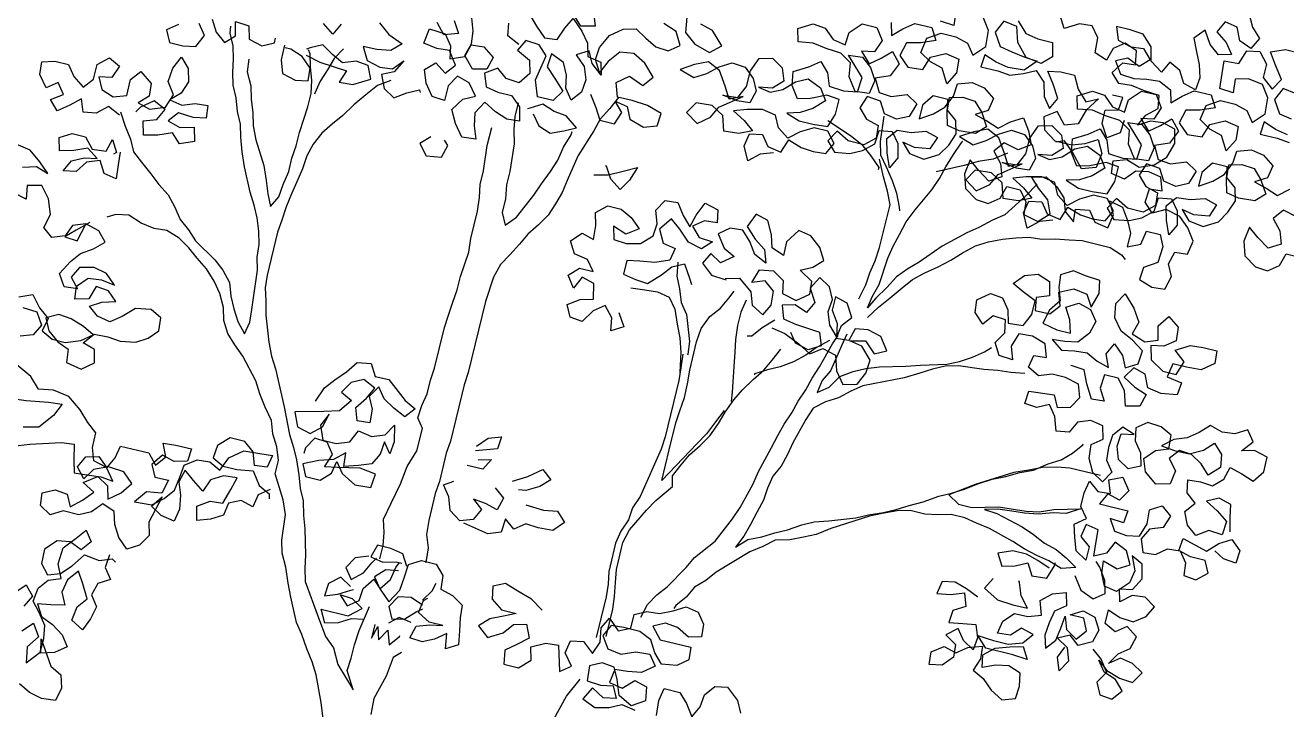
# Model space of a CAD drawing. Header units: inches. Extents: x 350994 to 353538, y 1581369 to 1583842.
# Drawn here: x 351676.278 to 351678.047, y 1583620.903 to 1583621.864 of the extents above; entities that cross this region are included whole.
import ezdxf

# ---------------------------------------------------------------- set-up
doc = ezdxf.new("R2010")
doc.units = ezdxf.units.IN
doc.header["$MEASUREMENT"] = 0
doc.linetypes.add('1', pattern=[0])
doc.layers.add('TREE', color=81, linetype='1')

# ---------------------------------------------------------------- blocks, each defined once
blk = doc.blocks.new('TREE_4')
at = {"color": 94}
for points in [[(696, 5814.8), (664.1, 5803.3), (638.1, 5780.2), (620.8, 5814.9), (626.6, 5846.7), (658.4, 5852.5), (678.6, 5826.4), (713.3, 5820.6), (724.9, 5855.3), (759.6, 5843.7), (791.4, 5840.8), (823.2, 5843.6), (837.7, 5872.5), (814.6, 5898.6), (779.9, 5898.6), (748.1, 5881.3), (722, 5858.2), (693.1, 5878.4), (678.7, 5907.4), (644, 5913.2), (606.4, 5904.5), (574.6, 5893), (606.4, 5875.6), (632.4, 5855.4), (600.6, 5840.9), (563, 5838.1), (551.4, 5875.7), (519.7, 5893.1), (479.2, 5890.2), (461.8, 5861.3), (493.6, 5841), (522.5, 5864.1), (537, 5893), (589.1, 5933.5), (557.3, 5919), (539.9, 5948), (516.8, 5982.7), (485.1, 5997.2), (453.2, 5982.7), (421.4, 5962.5), (459, 5950.9), (487.9, 5968.3), (514, 5991.4), (542.9, 6008.7), (577.6, 6005.8), (603.6, 5982.6), (618, 5953.7), (609.3, 5921.9), (577.5, 5919), (539.9, 5924.8), (577.5, 5927.7), (592, 5959.5), (592, 6000), (606.5, 6034.7), (638.3, 6043.3), (667.2, 6025.9), (678.8, 5994.1), (655.6, 5971), (620.9, 5965.2), (652.7, 5959.4), (681.6, 5973.9), (707.7, 5999.9), (736.6, 6014.3), (771.3, 5999.8), (791.5, 5970.9), (765.5, 5944.9), (736.5, 5927.6), (704.7, 5918.9), (739.4, 5907.3), (774.1, 5907.3), (811.7, 5910.1), (823.3, 5944.8), (823.3, 5982.4), (791.5, 5985.3), (753.9, 5968), (722.1, 5959.4), (701.9, 5988.3), (696.1, 6023), (730.9, 6043.2), (756.9, 6063.4), (780, 6040.3), (791.5, 6008.5), (829.1, 6005.5), (863.8, 6011.3), (866.8, 6048.9), (820.5, 6095.2), (855.2, 6098), (881.2, 6077.8), (898.6, 6048.8), (892.7, 6014.2), (858, 6011.3), (834.9, 6043.1), (829.2, 6077.8), (800.3, 6095.2), (762.7, 6098.1), (728, 6103.9), (690.4, 6098.2), (681.8, 6130), (716.5, 6150.2), (748.3, 6147.3), (774.3, 6124.1), (806.1, 6118.3), (809, 6150.1), (835.1, 6179), (872.7, 6179), (892.9, 6150), (881.3, 6118.2), (849.5, 6112.5), (875.5, 6086.4), (901.5, 6106.7), (924.7, 6129.8), (947.8, 6103.7), (933.3, 6069), (898.6, 6054.6), (915.9, 6022.8), (947.7, 6019.9), (985.3, 6034.3), (1014.2, 6016.9), (1002.6, 5982.2), (973.7, 5967.8), (941.9, 5973.6), (924.5, 6002.6), (889.8, 6005.5), (878.3, 5973.7), (901.4, 5950.5), (933.2, 5941.8), (936, 5910), (910, 5886.9), (869.5, 5887), (837.7, 5904.3), (820.3, 5875.4), (843.4, 5852.3), (881, 5858), (910, 5872.5), (936, 5895.6), (938.9, 5930.3), (970.7, 5936), (991, 5910), (999.6, 5875.3), (985.1, 5846.4), (970.7, 5881.1), (962, 5915.8), (982.3, 5941.8), (1017, 5944.6), (1051.7, 5956.2), (1083.5, 5947.5), (1071.9, 5915.7), (1034.3, 5909.9), (1002.5, 5915.7), (1025.6, 5892.6), (1063.2, 5886.8), (1097.9, 5907), (1115.3, 5935.9), (1126.9, 5967.7), (1118.3, 5999.5), (1092.3, 6019.8), (1089.4, 6051.6), (1121.2, 6060.2), (1153, 6057.3), (1176.1, 6034.1), (1196.3, 6002.3), (1173.2, 5979.2), (1132.7, 5976.3), (1100.9, 5982.2), (1092.2, 6014), (1086.5, 6045.8), (1048.9, 6045.8), (1028.6, 6016.9), (1028.6, 5982.2), (1060.4, 6002.4), (1083.6, 6025.5), (1098.1, 6057.3), (1101, 6089.1), (1135.7, 6100.7), (1167.5, 6094.9), (1196.4, 6074.6), (1190.6, 6042.8), (1161.6, 6025.5), (1193.4, 6016.8), (1225.2, 6005.2), (1251.3, 6028.3), (1280.2, 6045.6), (1300.4, 6016.7), (1314.9, 5984.9), (1285.9, 5964.6), (1248.3, 5973.3), (1228.1, 5947.3), (1251.2, 5921.3), (1262.7, 5889.5), (1233.8, 5872.2), (1202, 5892.4), (1176, 5912.7), (1170.2, 5875.1), (1181.7, 5840.4), (1213.5, 5820.1), (1245.3, 5817.2), (1271.3, 5837.4), (1280, 5869.2), (1314.7, 5869.2), (1335, 5843.2), (1337.8, 5811.4), (1375.4, 5802.6), (1401.4, 5828.6), (1387, 5860.5), (1358.1, 5883.6), (1335, 5906.8), (1369.7, 5915.4), (1401.5, 5898), (1424.6, 5874.9), (1436.2, 5843.1), (1462.2, 5822.8), (1459.3, 5854.6), (1494, 5860.4), (1514.2, 5834.3), (1548.9, 5828.5), (1554.7, 5863.2), (1537.4, 5895), (1572.1, 5886.3), (1592.3, 5857.4), (1606.7, 5828.5), (1606.7, 5793.8), (1638.5, 5808.2), (1644.3, 5842.9), (1679, 5842.8), (1693.5, 5813.9), (1690.5, 5773.4), (1658.7, 5753.2), (1655.8, 5721.4), (1690.5, 5709.8), (1722.3, 5712.7), (1731, 5747.4), (1716.6, 5776.3), (1725.3, 5808.1), (1757.1, 5811), (1762.9, 5845.7), (1742.7, 5874.6), (1716.7, 5897.7), (1679.1, 5906.5), (1647.3, 5889.1), (1624.2, 5912.3), (1627.1, 5947), (1658.9, 5949.8), (1647.3, 5981.7), (1615.5, 5987.5), (1583.7, 5981.7), (1560.6, 5955.7), (1525.9, 5961.5), (1523, 5993.3), (1554.8, 6004.9), (1589.5, 5993.3), (1624.2, 6007.7), (1650.3, 6033.7), (1661.9, 6071.3), (1653.2, 6106), (1621.4, 6114.7), (1589.6, 6111.8), (1560.7, 6094.5), (1575.2, 6123.4), (1601.2, 6146.5), (1595.5, 6178.3), (1557.9, 6181.2), (1523.2, 6187.1), (1491.4, 6184.2), (1468.3, 6207.3), (1488.6, 6236.2), (1520.4, 6239.1), (1514.6, 6273.8), (1482.8, 6285.4), (1456.8, 6265.2), (1448.1, 6233.4), (1416.3, 6245), (1413.4, 6282.6), (1393.2, 6308.6), (1361.4, 6305.7), (1326.7, 6285.5), (1309.4, 6314.5)], [(904.5, 6199.2), (913.1, 6167.4), (936.3, 6190.5), (962.3, 6210.7), (1005.7, 6210.7), (1023, 6181.7), (988.3, 6167.3), (953.6, 6158.7), (944.9, 6124), (970.9, 6100.8), (1008.5, 6103.7), (1020.1, 6138.4), (1054.8, 6155.7), (1089.5, 6149.9), (1092.3, 6115.2), (1075, 6083.4), (1054.8, 6118.1), (1023, 6126.8), (994.1, 6144.2), (999.9, 6181.7), (1031.7, 6202), (1069.3, 6201.9), (1101.1, 6193.2), (1121.3, 6167.2), (1147.3, 6196.1), (1144.5, 6236.6), (1124.3, 6265.5)], [(1054.9, 6262.7), (1057.7, 6228), (1023.1, 6230.9)], [(1211, 6277), (1237, 6250.9), (1268.8, 6245.1), (1306.4, 6245.1), (1315.1, 6210.4), (1291.9, 6187.3), (1251.4, 6193.1), (1222.5, 6224.9), (1211, 6262.5), (1176.3, 6268.3), (1161.8, 6236.5), (1182.1, 6204.7), (1213.9, 6198.9), (1248.5, 6193.1), (1280.3, 6190.2), (1254.3, 6161.3), (1213.8, 6158.4), (1182, 6164.2), (1150.2, 6175.8), (1147.3, 6144), (1190.7, 6144), (1222.5, 6141.1), (1254.3, 6152.6), (1283.2, 6167), (1309.2, 6143.9), (1317.9, 6109.2), (1338.1, 6083.1), (1352.6, 6112), (1332.3, 6143.9), (1312.1, 6172.8), (1343.9, 6178.5), (1378.6, 6178.5), (1396, 6146.7), (1422, 6120.6), (1450.9, 6135.1), (1427.7, 6100.4), (1416.1, 6062.8), (1384.3, 6051.3), (1358.3, 6080.2), (1329.4, 6060), (1338, 6028.2), (1369.8, 6007.9), (1413.2, 6007.9), (1445, 6019.4), (1473.9, 6036.7), (1491.2, 6004.9), (1485.4, 5967.3), (1450.7, 5955.8), (1418.9, 5990.5), (1392.9, 6013.7), (1372.7, 6005)], [(1411.3, 5814.8), (1379.5, 5803.3), (1353.4, 5780.2), (1336.1, 5814.9), (1341.9, 5846.7), (1373.7, 5852.5), (1393.9, 5826.4), (1428.6, 5820.6), (1440.2, 5855.3), (1474.9, 5843.7), (1506.7, 5840.8), (1538.5, 5843.6), (1553, 5872.5), (1529.9, 5898.6), (1495.2, 5898.6), (1463.4, 5881.3), (1437.3, 5858.2), (1408.4, 5878.4), (1394, 5907.4), (1359.3, 5913.2), (1321.7, 5904.5), (1289.9, 5893), (1321.7, 5875.6), (1347.7, 5855.4), (1315.9, 5840.9), (1278.3, 5838.1), (1266.8, 5875.7), (1235, 5893.1), (1194.5, 5890.2), (1177.1, 5861.3), (1208.9, 5841), (1237.8, 5864.1), (1252.3, 5893), (1304.4, 5933.5), (1272.6, 5919), (1255.3, 5948), (1232.2, 5982.7), (1200.4, 5997.2), (1168.6, 5982.7), (1136.7, 5962.5), (1174.3, 5950.9), (1203.2, 5968.3), (1229.3, 5991.4), (1258.2, 6008.7), (1292.9, 6005.8), (1318.9, 5982.6), (1333.3, 5953.7), (1324.6, 5921.9), (1292.8, 5919), (1255.2, 5924.8), (1292.8, 5927.7), (1307.3, 5959.5), (1307.4, 6000), (1321.8, 6034.7), (1353.7, 6043.3), (1382.6, 6025.9), (1394.1, 5994.1), (1370.9, 5971), (1336.2, 5965.2), (1368, 5959.4), (1397, 5973.9), (1423, 5999.9), (1451.9, 6014.3), (1486.6, 5999.8), (1506.8, 5970.9), (1480.8, 5944.9), (1451.9, 5927.6), (1420, 5918.9), (1454.7, 5907.3), (1489.4, 5907.3), (1527, 5910.1), (1538.6, 5944.8), (1538.6, 5982.4), (1506.8, 5985.3), (1469.2, 5968), (1437.4, 5959.4), (1417.2, 5988.3), (1411.5, 6023), (1446.2, 6043.2), (1472.2, 6063.4), (1495.3, 6040.3), (1506.9, 6008.5), (1544.5, 6005.5), (1579.2, 6011.3), (1582.1, 6048.9), (1535.9, 6095.2), (1570.6, 6098), (1596.6, 6077.8), (1613.9, 6048.8), (1608.1, 6014.2), (1573.4, 6011.3), (1550.3, 6043.1), (1544.5, 6077.8), (1515.6, 6095.2), (1478, 6098.1), (1443.3, 6103.9), (1405.8, 6098.2), (1397.1, 6130), (1431.8, 6150.2), (1463.6, 6147.3), (1489.6, 6124.1), (1521.4, 6118.3), (1524.3, 6150.1), (1550.4, 6179), (1588, 6179), (1608.2, 6150), (1596.6, 6118.2), (1564.8, 6112.5), (1590.8, 6086.4), (1616.8, 6106.7), (1640, 6129.8), (1663.1, 6103.7), (1648.6, 6069), (1613.9, 6054.6), (1631.2, 6022.8), (1663, 6019.9), (1700.6, 6034.3), (1729.5, 6016.9), (1717.9, 5982.2), (1689, 5967.8), (1657.2, 5973.6), (1639.9, 6002.6), (1605.2, 6005.5), (1593.6, 5973.7), (1616.7, 5950.5), (1648.5, 5941.8), (1651.3, 5910), (1625.3, 5886.9), (1584.8, 5887), (1553, 5904.3), (1535.7, 5875.4), (1558.8, 5852.3), (1596.4, 5858), (1625.3, 5872.5), (1651.3, 5895.6), (1654.3, 5930.3), (1686.1, 5936), (1706.3, 5910), (1714.9, 5875.3), (1700.4, 5846.4), (1686, 5881.1), (1677.4, 5915.8), (1697.6, 5941.8), (1732.3, 5944.6), (1767, 5956.2), (1798.8, 5947.5), (1787.2, 5915.7), (1749.6, 5909.9), (1717.8, 5915.7), (1741, 5892.6), (1778.5, 5886.8), (1813.3, 5907), (1830.6, 5935.9), (1842.2, 5967.7), (1833.6, 5999.5), (1807.6, 6019.8), (1804.7, 6051.6), (1836.5, 6060.2), (1868.3, 6057.3), (1891.4, 6034.1), (1911.6, 6002.3), (1888.5, 5979.2), (1848, 5976.3), (1816.2, 5982.2), (1807.6, 6014), (1801.8, 6045.8), (1764.2, 6045.8), (1744, 6016.9), (1743.9, 5982.2), (1775.8, 6002.4), (1798.9, 6025.5), (1813.4, 6057.3), (1816.3, 6089.1), (1851, 6100.7), (1882.8, 6094.9), (1911.7, 6074.6), (1905.9, 6042.8), (1877, 6025.5), (1908.8, 6016.8), (1940.6, 6005.2), (1966.6, 6028.3)], [(2001.2, 5964.6), (1963.7, 5973.3), (1943.4, 5947.3), (1966.5, 5921.3), (1978, 5889.5), (1949.1, 5872.2), (1917.3, 5892.4), (1891.3, 5912.7), (1885.5, 5875.1), (1897, 5840.4), (1928.8, 5820.1), (1960.6, 5817.2), (1986.7, 5837.4), (1995.4, 5869.2), (2030.1, 5869.2)], [(1764.6, 6430.4), (1781.9, 6398.5), (1805, 6375.4), (1790.5, 6346.5), (1758.7, 6358.1), (1744.3, 6389.9), (1712.5, 6395.7), (1698, 6366.8), (1726.9, 6346.5), (1747.1, 6320.5), (1715.3, 6311.9), (1689.3, 6332.1), (1669.1, 6363.9), (1646, 6337.9), (1660.4, 6306.1), (1674.8, 6277.2), (1683.5, 6245.4), (1680.5, 6213.6), (1648.7, 6222.3), (1631.4, 6251.2), (1602.5, 6265.7), (1588, 6236.8), (1556.2, 6257.1), (1547.6, 6291.8), (1521.6, 6317.8), (1486.9, 6320.7), (1452.2, 6320.8), (1463.8, 6289), (1498.4, 6280.3), (1530.2, 6283.1), (1553.4, 6260), (1530.2, 6236.9), (1498.4, 6251.3), (1469.5, 6236.9), (1489.7, 6208), (1524.4, 6205.1), (1556.2, 6210.8), (1588, 6213.7), (1619.8, 6199.2), (1628.4, 6167.4), (1651.6, 6190.5), (1677.6, 6210.7), (1721, 6210.7), (1738.3, 6181.7), (1703.6, 6167.3), (1668.9, 6158.7), (1660.2, 6124), (1686.2, 6100.8), (1723.8, 6103.7), (1735.4, 6138.4), (1770.1, 6155.7), (1804.8, 6149.9), (1807.7, 6115.2), (1790.3, 6083.4), (1770.1, 6118.1), (1738.3, 6126.8), (1709.4, 6144.2), (1715.2, 6181.7), (1747, 6202), (1784.6, 6201.9), (1816.4, 6193.2), (1836.6, 6167.2), (1862.7, 6196.1), (1859.8, 6236.6), (1839.6, 6265.5), (1802, 6271.3), (1770.2, 6262.7), (1773.1, 6228), (1738.4, 6230.9), (1735.5, 6268.5), (1732.7, 6300.3), (1770.2, 6303.1), (1781.8, 6337.8), (1813.7, 6343.6), (1836.8, 6317.5), (1836.7, 6282.8), (1865.6, 6259.7), (1883, 6288.6), (1859.9, 6320.4), (1839.7, 6349.3), (1874.4, 6363.8), (1914.9, 6363.7)], [(1926.3, 6262.5), (1891.6, 6268.3), (1877.2, 6236.5), (1897.4, 6204.7), (1929.2, 6198.9)], [(1929.1, 6158.4), (1897.3, 6164.2), (1865.5, 6175.8), (1862.6, 6144), (1906, 6144), (1937.8, 6141.1)], [(1526, 6097.4), (1523.1, 6065.6), (1494.2, 6045.4), (1474, 6077.2), (1474, 6111.9), (1505.8, 6120.6), (1508.7, 6152.4), (1482.7, 6152.4)], [(16.6, 5928.2), (-15.2, 5942.7), (-20.9, 5974.5)], [(25.3, 6006.3), (48.5, 5983.1), (74.5, 5960), (106.3, 5962.8), (117.9, 5994.6), (132.3, 6023.5), (161.2, 5997.5), (181.4, 5971.4), (190.1, 5939.6), (224.8, 5933.8), (233.4, 5902), (204.5, 5925.2), (190.1, 5954.1), (161.2, 5936.8), (187.2, 5913.6), (198.7, 5881.8), (195.8, 5850), (175.5, 5824), (155.3, 5850), (149.6, 5881.8), (135.1, 5910.8), (100.4, 5925.2), (97.5, 5890.6), (123.5, 5867.4), (149.5, 5841.4), (132.2, 5812.5), (91.7, 5812.5), (77.3, 5853), (88.9, 5916.6), (65.8, 5939.7), (31.1, 5942.7), (16.6, 5913.8), (51.3, 5896.4), (59.9, 5864.6), (39.6, 5835.7), (5, 5838.6), (-21, 5858.9), (-50, 5838.6), (-38.4, 5806.8), (-6.6, 5801), (28.1, 5801), (54.1, 5777.8), (62.7, 5743.1), (30.9, 5740.3), (-0.9, 5751.9), (-32.7, 5769.2), (-50.1, 5737.4), (-44.3, 5705.6), (-32.8, 5673.8), (-67.5, 5671), (-90.6, 5699.9), (-107.9, 5731.7), (-87.6, 5763.5), (-58.7, 5777.9), (-81.8, 5806.9), (-113.6, 5815.6), (-131, 5786.7), (-131, 5749.1), (-162.8, 5752), (-185.9, 5780.9), (-197.5, 5812.8), (-174.3, 5835.9), (-145.4, 5815.6), (-125.1, 5841.6), (-148.3, 5873.4), (-180.1, 5870.6), (-214.7, 5876.4), (-208.9, 5914), (-168.5, 5911), (-148.2, 5885), (-142.5, 5853.2), (-107.8, 5867.6), (-99.1, 5899.4), (-67.3, 5902.3), (-38.4, 5882), (-47.1, 5850.2), (-81.8, 5841.6), (-107.8, 5870.5), (-99.1, 5902.3), (-101.9, 5934.1), (-113.5, 5965.9)], [(-154, 5948.6), (-136.6, 5919.7), (-171.3, 5908.1), (-194.5, 5934.2)], [(-333.3, 5899.6), (-304.4, 5876.5), (-266.8, 5862), (-290, 5838.9), (-324.7, 5833.1), (-359.4, 5833.1), (-342, 5801.3), (-307.3, 5792.6), (-275.5, 5795.5), (-252.4, 5821.5), (-269.8, 5789.7), (-298.7, 5775.3), (-284.3, 5743.4), (-255.4, 5726.1), (-226.4, 5746.3), (-197.5, 5760.7), (-194.6, 5754.9)], [(218.9, 5850), (239.1, 5821), (256.5, 5792.1), (294, 5792.1), (305.6, 5823.9), (282.5, 5847), (314.3, 5841.2), (328.8, 5812.3), (366.3, 5800.7), (398.1, 5812.2), (401.1, 5844), (363.5, 5855.6), (323, 5858.5), (285.4, 5858.6), (273.9, 5893.3), (302.8, 5916.4), (340.4, 5901.9), (360.7, 5927.9), (331.8, 5956.8), (300, 5974.2), (265.3, 5968.5), (242.1, 5939.6), (227.7, 5907.8), (210.3, 5936.7), (213.2, 5968.5), (230.6, 6003.2), (259.6, 6026.3), (291.4, 6034.9), (320.3, 6017.6), (349.2, 6003.1), (381, 6000.2), (407, 6020.4), (389.7, 6052.2), (355, 6063.8)], [(178.6, 6049.5), (190.2, 6017.7), (155.5, 6009), (135.2, 6029.3)], [(407.1, 6092.7), (412.8, 6055.1), (441.7, 6031.9), (482.2, 6020.3), (508.2, 6043.4), (476.5, 6075.2), (444.7, 6084)], [(-425.8, 5873.7), (-440.3, 5844.8), (-469.2, 5865.1)], [(-819.1, 5778.6), (-845.2, 5758.4), (-830.7, 5729.5), (-796, 5729.5), (-764.2, 5735.2), (-749.7, 5767), (-770, 5793)], [(-741, 5810.4), (-723.7, 5781.4), (-697.7, 5761.2), (-674.5, 5784.3), (-683.2, 5819), (-648.5, 5816.1), (-639.9, 5784.3), (-605.2, 5775.5), (-576.2, 5790), (-576.2, 5801.5)], [(941.9, 5967.8), (947.6, 5904.2), (956.2, 5872.4), (976.4, 5846.4), (999.5, 5817.4), (1016.9, 5788.5), (1031.3, 5756.7), (1034.2, 5748)], [(1352.4, 5892.3), (1332.1, 5857.6), (1291.6, 5799.8), (1265.5, 5779.6), (1236.6, 5753.6), (1210.5, 5733.4), (1158.4, 5687.2), (1112.1, 5635.2), (1089, 5612.1), (1065.8, 5586.1), (1048.5, 5554.3), (1028.2, 5522.5), (1013.7, 5493.6), (1019.5, 5525.4), (1028.2, 5557.2), (1034.1, 5626.6), (1039.9, 5658.4), (1048.6, 5690.2), (1057.3, 5724.9), (1071.8, 5759.6), (1100.7, 5817.4), (1112.3, 5849.1), (1121, 5880.9), (1132.6, 5915.6), (1144.2, 5947.4), (1147.1, 5953.2)], [(1262.8, 5950.2), (1230.9, 5927.1), (1196.2, 5912.7), (1164.4, 5895.4), (1100.8, 5863.6)], [(808.8, 5924.6), (872.4, 5901.4), (904.2, 5886.9), (933.1, 5863.8), (959.1, 5840.6), (959.1, 5834.8)], [(288.3, 5858.6), (273.8, 5826.8), (256.5, 5795), (247.8, 5763.2), (224.6, 5693.8), (218.8, 5662), (212.9, 5627.3), (207.1, 5595.5), (198.4, 5563.7), (186.8, 5532), (169.5, 5503.1), (149.2, 5474.2), (134.7, 5445.3), (117.3, 5413.5), (100, 5384.6), (91.2, 5349.9), (85.4, 5286.3), (85.2, 5104.1), (82.3, 5072.3), (82.2, 4927.8), (79.3, 4896), (79.2, 4823.7), (76.3, 4791.9), (76.2, 4722.5), (79.1, 4687.8), (90.6, 4656), (93.5, 4624.2), (93.5, 4618.4)], [(987.7, 5511), (996.4, 5548.6), (999.3, 5580.4), (1005.1, 5612.2), (1008.1, 5646.9), (1008.2, 5756.7), (993.7, 5788.5), (976.4, 5820.4), (956.2, 5860.9)], [(-492.4, 5778.3), (-454.8, 5769.6), (-385.4, 5763.8), (-397, 5732), (-362.3, 5734.8), (-321.8, 5757.9), (-336.3, 5789.8), (-368.1, 5792.7), (-399.9, 5781.1), (-428.8, 5795.6), (-457.7, 5813), (-486.6, 5798.6), (-495.3, 5792.8)], [(-405.6, 5815.8), (-423, 5786.9), (-431.7, 5755.1), (-443.3, 5723.4), (-449.1, 5691.6), (-449.1, 5688.7)], [(-909, 5533), (-888.8, 5501.1), (-868.6, 5472.2), (-854.1, 5443.3), (-828.1, 5423), (-799.2, 5399.9), (-773.2, 5379.6), (-744.3, 5359.3), (-721.2, 5333.3), (-701, 5307.2), (-675, 5287), (-651.9, 5263.8), (-594.1, 5229.1), (-568.1, 5208.8), (-545, 5182.8), (-533.5, 5151), (-519, 5122), (-501.7, 5093.1), (-478.6, 5067.1), (-472.8, 5098.9), (-475.6, 5130.7), (-478.5, 5165.4), (-484.2, 5229), (-492.9, 5260.8), (-495.7, 5292.6), (-504.4, 5324.4), (-515.9, 5356.2), (-530.3, 5385.2), (-547.7, 5414.1), (-576.5, 5471.9), (-591, 5506.6), (-602.5, 5541.3), (-611.1, 5573.2), (-625.6, 5602.1), (-637.1, 5633.9), (-651.5, 5662.8), (-660.2, 5694.6), (-665.9, 5726.4), (-674.6, 5758.3), (-689, 5787.2), (-691.9, 5804.5)], [(-628.3, 5735.1), (-625.5, 5703.3), (-608.2, 5671.5), (-599.5, 5639.6), (-588, 5607.8), (-579.3, 5576), (-564.9, 5544.2), (-530.3, 5486.3), (-515.8, 5451.6), (-504.3, 5419.8), (-489.9, 5390.9), (-475.4, 5419.8), (-472.5, 5451.6), (-466.6, 5486.3), (-466.6, 5521), (-463.7, 5552.8), (-463.7, 5587.5), (-460.7, 5622.2), (-457.8, 5654), (-457.8, 5688.7), (-463.5, 5720.5), (-475.1, 5752.3), (-483.7, 5784.1), (-489.5, 5792.8)], [(-550.2, 5790), (-550.3, 5752.4), (-538.7, 5720.5), (-504, 5711.8), (-472.2, 5717.6), (-475.1, 5749.4), (-501.1, 5772.6), (-532.9, 5784.2), (-547.3, 5784.2)], [(48.3, 5786.5), (48.2, 5751.8), (54, 5720), (62.6, 5685.3), (68.4, 5615.9), (68.3, 5581.2), (74.1, 5546.5), (74, 5511.8), (88.5, 5482.9), (111.6, 5508.9), (140.6, 5572.5), (152.2, 5604.3), (166.7, 5638.9), (178.3, 5670.7), (184.1, 5705.4), (195.7, 5740.1), (195.7, 5748.8)], [(91.6, 5769.1), (111.8, 5743.1), (143.6, 5731.5), (175.5, 5745.9), (204.4, 5760.3), (172.6, 5783.5), (140.8, 5786.4), (109, 5798), (80.1, 5780.7), (74.3, 5777.8)], [(1019.5, 5470.5), (1039.7, 5502.3), (1062.9, 5531.1), (1086.1, 5562.9), (1106.3, 5588.9), (1132.4, 5612), (1161.3, 5635.1), (1187.3, 5658.3), (1213.4, 5684.2), (1239.4, 5707.4), (1268.4, 5724.7), (1300.2, 5739.1), (1332, 5750.6), (1363.8, 5759.3), (1395.6, 5762.1), (1427.4, 5770.8), (1462.1, 5776.5), (1493.9, 5782.3), (1566.2, 5782.2), (1598, 5770.6), (1609.6, 5762)], [(-272.7, 5766.6), (-301.6, 5746.4), (-324.8, 5717.5), (-347.9, 5685.7), (-368.2, 5653.9), (-388.5, 5627.9), (-408.7, 5599), (-423.2, 5567.2), (-431.9, 5535.4), (-434.8, 5500.7), (-440.6, 5466), (-446.5, 5434.2), (-452.3, 5399.5), (-455.2, 5364.8), (-458.1, 5333), (-458.2, 5223.2), (-455.4, 5191.4), (-446.7, 5159.6), (-438.1, 5124.8), (-415, 5061.2), (-400.6, 5029.4), (-383.2, 5000.5), (-340, 4913.7), (-311.1, 4850.1), (-293.8, 4821.1), (-279.3, 4792.2), (-264.9, 4757.5), (-253.4, 4725.7), (-239, 4696.8), (-230.3, 4662.1), (-218.8, 4630.2), (-201.5, 4566.6), (-195.7, 4534.8), (-187.1, 4503), (-135.1, 4424.9), (-135.1, 4424.9), (-106.2, 4381.5), (-80.2, 4358.3), (-60, 4320.7), (-8, 4268.6), (-34, 4312), (-31.1, 4343.8), (-31.1, 4378.5), (-28.1, 4416.1), (-16.5, 4479.7)], [(-909, 5524.3), (-940.8, 5538.8), (-966.8, 5515.7), (-998.6, 5509.9), (-1010.2, 5541.7), (-1036.2, 5518.6), (-1062.2, 5498.4), (-1085.4, 5521.5), (-1056.4, 5541.8), (-1076.6, 5567.8), (-1102.7, 5547.6), (-1125.8, 5576.5), (-1128.6, 5608.3), (-1096.8, 5617), (-1062.1, 5616.9), (-1041.9, 5590.9), (-1013, 5570.6), (-992.8, 5596.6), (-992.7, 5634.2), (-966.7, 5657.3), (-937.8, 5642.8), (-949.4, 5611.1), (-981.2, 5605.3), (-966.8, 5576.4), (-935, 5564.8), (-903.2, 5576.3), (-903.1, 5616.8), (-882.9, 5642.8), (-851.1, 5619.6), (-848.2, 5587.8), (-871.4, 5564.7), (-839.6, 5556), (-802, 5570.4), (-790.4, 5605.1), (-810.6, 5634.1), (-807.7, 5668.8), (-793.2, 5700.5), (-770.1, 5677.4), (-761.4, 5645.6), (-773, 5613.8), (-796.2, 5590.7), (-764.4, 5584.9), (-732.5, 5596.4), (-700.7, 5599.3), (-697.9, 5567.5), (-729.7, 5561.7), (-767.3, 5564.6), (-787.5, 5538.6), (-755.7, 5529.9), (-721, 5538.6), (-712.4, 5503.9), (-747.1, 5489.4), (-770.2, 5512.6), (-804.9, 5498.2), (-839.6, 5489.5), (-848.3, 5524.2), (-816.4, 5535.8), (-802, 5564.7), (-833.8, 5579.1), (-862.7, 5556), (-871.4, 5541.6)], [(-19.3, 4601.1), (-19.3, 4635.8), (-25, 4667.6), (-33.7, 4699.5), (-25, 4742.8), (-13.3, 4794.9), (-7.5, 4841.1), (7, 4884.5), (7, 4942.3), (-10.3, 4965.4), (-7.4, 4997.2), (-1.6, 5029), (-1.5, 5063.7), (1.4, 5095.5), (1.5, 5199.6), (4.4, 5231.4), (7.3, 5266.1), (10.2, 5297.9), (10.3, 5332.6), (16.1, 5396.2), (13.3, 5430.9), (13.3, 5500.3), (10.5, 5535), (4.7, 5566.8), (4.7, 5601.5), (-1, 5665.1), (-0.9, 5711.4)], [(273.7, 5656.2), (308.4, 5664.8), (343.1, 5682.2), (374.9, 5699.5), (363.3, 5664.8), (345.9, 5635.9), (317.1, 5656.2), (299.7, 5685.1), (296.8, 5685.1)], [(2022.5, 5163.1), (2013.8, 5197.8), (2008.1, 5229.6), (1976.3, 5238.3), (1947.3, 5223.9), (1979.1, 5206.5), (2008, 5186.2), (2005.1, 5151.5), (1970.4, 5154.4), (1941.5, 5134.2), (1915.5, 5154.5), (1901.1, 5186.3), (1921.3, 5212.3), (1895.3, 5232.6), (1889.6, 5264.4), (1921.4, 5267.3), (1953.2, 5264.3), (1976.3, 5287.4), (1985, 5319.2), (2016.8, 5310.5), (2048.6, 5298.9), (2068.9, 5327.8), (2068.9, 5365.4), (2034.2, 5374.1), (2002.4, 5365.5), (2025.6, 5394.4), (2005.4, 5420.4), (1976.4, 5403.1), (1944.6, 5400.2), (1912.8, 5408.9), (1889.7, 5385.8), (1863.6, 5365.6), (1831.8, 5354.1), (1805.8, 5331), (1840.5, 5328), (1878.1, 5328), (1909.9, 5345.3), (1933, 5368.4), (1956.1, 5345.3), (1961.9, 5313.5), (1935.8, 5287.5), (1912.7, 5310.6), (1883.8, 5328), (1852, 5330.9), (1831.8, 5304.9), (1854.9, 5278.9), (1849.1, 5244.2), (1814.4, 5235.5), (1782.6, 5258.7), (1771, 5290.5), (1794.2, 5316.5), (1826, 5328.1), (1823.1, 5362.8), (1794.3, 5377.2), (1759.6, 5380.2), (1733.5, 5359.9), (1739.3, 5328.1), (1759.5, 5302.1), (1768.1, 5270.3), (1739.2, 5255.9), (1710.3, 5273.2), (1698.8, 5305), (1701.7, 5336.8), (1733.5, 5342.6), (1701.7, 5354.2), (1681.4, 5328.2), (1678.5, 5296.4), (1681.4, 5264.6), (1701.6, 5238.5), (1684.2, 5209.6), (1655.3, 5227), (1638, 5258.8), (1635.2, 5293.5), (1661.2, 5313.8), (1652.5, 5345.6), (1620.7, 5351.4), (1588.9, 5339.8), (1574.5, 5310.9), (1542.6, 5305.2), (1531.1, 5339.9), (1510.9, 5365.9), (1482, 5351.5), (1450.2, 5354.4), (1453.1, 5386.2), (1516.7, 5392), (1531.1, 5363), (1562.9, 5371.7), (1580.3, 5400.6), (1568.8, 5432.4), (1534.1, 5441.1), (1499.4, 5441.1), (1467.6, 5429.6), (1438.7, 5444.1), (1444.5, 5475.9), (1476.3, 5478.7), (1464.8, 5510.5), (1430.1, 5522.1), (1395.4, 5519.3), (1383.8, 5484.6), (1395.3, 5452.8), (1360.6, 5455.7), (1343.3, 5484.6), (1360.7, 5513.5), (1354.9, 5545.3), (1323.1, 5548.3), (1302.9, 5522.3), (1276.9, 5545.4), (1274, 5577.2), (1302.9, 5600.3), (1334.7, 5597.4), (1355, 5571.4), (1363.6, 5539.5), (1401.2, 5542.4), (1415.7, 5574.2), (1415.7, 5608.9), (1381, 5623.4), (1352.1, 5637.9), (1375.3, 5663.9), (1407.1, 5675.4), (1438.9, 5663.8), (1447.5, 5629.1), (1415.7, 5617.6), (1421.5, 5585.8), (1459.1, 5585.7), (1479.3, 5611.7), (1467.8, 5643.5), (1502.5, 5660.9), (1537.2, 5655), (1554.5, 5626.1), (1566.1, 5663.7), (1560.3, 5695.5), (1522.8, 5698.4), (1491, 5704.2), (1462, 5686.9), (1464.9, 5655.1), (1476.4, 5623.3), (1456.2, 5594.4), (1447.5, 5559.7), (1485, 5551), (1519.7, 5551), (1511.1, 5582.8), (1493.8, 5611.7), (1522.7, 5629), (1554.5, 5620.3), (1574.7, 5594.3), (1566, 5562.5), (1542.9, 5533.6), (1511, 5527.8), (1479.2, 5525), (1508.1, 5504.7), (1539.9, 5510.5), (1571.7, 5513.3), (1600.6, 5498.9), (1632.4, 5490.1), (1618, 5522), (1632.5, 5550.9), (1658.5, 5527.7), (1672.9, 5498.8), (1701.9, 5516.1), (1704.8, 5550.8), (1673, 5571.1), (1641.2, 5585.6), (1618.1, 5614.5), (1612.3, 5649.2), (1629.7, 5678.1), (1658.6, 5649.1), (1678.8, 5617.3), (1670.1, 5585.5), (1704.8, 5573.9), (1736.6, 5585.5), (1728, 5620.2), (1748.2, 5649.1), (1777.1, 5628.8), (1780, 5594.1), (1754, 5573.9), (1722.1, 5568.1), (1730.8, 5533.4), (1765.5, 5513.2), (1800.2, 5513.1), (1811.8, 5547.8), (1782.9, 5571), (1817.6, 5591.2), (1849.4, 5594), (1884.1, 5594), (1886.9, 5562.2), (1858, 5539.1), (1820.4, 5536.2), (1785.7, 5536.3), (1779.9, 5501.6), (1817.5, 5495.8), (1814.6, 5464), (1774.1, 5458.2), (1739.4, 5464), (1725, 5495.8), (1693.2, 5504.5), (1675.8, 5475.7), (1707.6, 5458.3), (1739.4, 5446.7), (1730.7, 5414.9), (1696, 5406.2), (1684.4, 5443.8), (1661.3, 5469.9), (1626.6, 5469.9), (1623.7, 5435.2), (1641, 5406.3), (1609.2, 5403.4), (1589, 5438.1), (1574.6, 5470), (1542.8, 5472.9), (1539.9, 5472.9)], [(-142.7, 5653.7), (-165.8, 5630.6), (-142.7, 5604.5), (-105.1, 5610.3), (-96.4, 5642.1), (-108, 5653.7)], [(652.3, 5482.4), (687, 5491), (721.7, 5465), (733.2, 5433.1), (765, 5415.8), (779.5, 5444.7), (776.6, 5479.4), (750.6, 5499.6), (718.8, 5488.1), (730.4, 5522.8), (765.1, 5528.5), (794, 5511.2), (799.7, 5479.3), (837.3, 5470.6), (866.2, 5493.7), (863.4, 5525.5), (828.7, 5545.8), (857.6, 5560.2), (880.8, 5583.4), (863.5, 5612.3), (834.6, 5635.4), (802.8, 5641.3), (779.6, 5606.6), (779.6, 5571.9), (747.8, 5583.5), (739.1, 5615.3), (721.8, 5647.1), (690, 5655.8), (675.5, 5621.1), (701.5, 5595.1), (730.4, 5574.8), (742, 5543), (710.2, 5557.5), (690, 5586.4), (666.9, 5609.6), (635, 5606.7), (609, 5586.5), (632.1, 5554.7), (661, 5540.2), (632.1, 5517.1), (603.2, 5534.5), (588.7, 5505.6), (617.6, 5482.4), (649.4, 5479.5), (655.2, 5479.5)], [(415.1, 5338), (435.3, 5306.2), (406.3, 5288.9), (400.6, 5320.7), (377.5, 5346.7), (351.4, 5326.5), (331.2, 5294.7), (299.4, 5297.7), (284.9, 5326.6), (313.9, 5346.8), (345.7, 5355.4), (337, 5393), (305.3, 5401.7), (290.8, 5369.9), (270.6, 5398.9), (293.7, 5422), (328.4, 5422), (308.2, 5448), (273.5, 5453.8), (256.2, 5482.7), (279.3, 5508.7), (311.1, 5500), (308.3, 5534.7), (299.6, 5566.5), (325.7, 5589.6), (360.4, 5589.6), (389.3, 5575.1), (415.3, 5552), (386.3, 5531.8), (351.6, 5543.4), (360.3, 5511.6), (392.1, 5508.6), (426.8, 5517.3), (452.8, 5543.3), (455.8, 5575.1), (444.2, 5606.9), (461.6, 5635.8), (493.4, 5638.6), (513.6, 5609.7), (536.7, 5586.6), (545.4, 5618.4), (559.9, 5653), (594.6, 5644.3), (600.4, 5612.5), (568.6, 5609.7), (542.5, 5589.5), (565.6, 5566.3), (600.3, 5563.4), (577.2, 5540.3), (542.5, 5549), (513.6, 5575), (487.6, 5595.3), (464.4, 5563.5), (481.7, 5531.7), (513.5, 5525.9), (507.7, 5494.1), (473, 5479.6), (435.4, 5473.9), (403.6, 5468.1), (403.6, 5433.4), (435.4, 5427.6), (467.2, 5424.7), (496.1, 5453.6), (516.4, 5479.6), (545.3, 5494), (565.5, 5462.2), (574.2, 5447.7)], [(793.9, 5389.7), (828.6, 5383.9), (869, 5366.5), (900.8, 5349.1), (929.7, 5369.4), (964.4, 5360.7), (976, 5323.1), (999.1, 5294.1), (1033.8, 5302.8), (1048.3, 5334.6), (1051.2, 5369.2), (1022.3, 5398.2), (990.5, 5404), (1028.1, 5412.6), (1057, 5386.6), (1085.9, 5401), (1062.8, 5432.8), (1028.1, 5441.5), (996.3, 5435.8), (987.6, 5404), (955.8, 5401.1), (961.6, 5435.8), (981.9, 5461.8), (961.7, 5493.7), (929.9, 5502.4), (929.8, 5467.7), (950, 5438.7), (955.8, 5406.9), (932.7, 5430.1), (921.2, 5461.9), (924.1, 5493.7), (909.6, 5522.6), (880.7, 5540), (863.4, 5508.2), (883.6, 5476.4), (869.1, 5447.5), (837.3, 5459.1), (805.5, 5450.4), (817, 5418.6), (848.8, 5412.8), (912.4, 5407), (924, 5375.1), (895, 5357.8), (860.4, 5366.5), (843, 5389.7)], [(528, 5494.1), (533.7, 5459.4), (548.1, 5430.4), (559.7, 5398.6), (579.9, 5372.6), (603, 5308.9), (605.8, 5277.1), (605.8, 5274.2)], [(978.9, 5418.5), (973.1, 5386.7), (967.3, 5352), (961.5, 5320.2), (947, 5291.3), (941.2, 5259.5), (967.2, 5279.7), (987.5, 5311.5), (1016.4, 5331.7), (1045.4, 5346.1), (1077.2, 5357.7), (1140.8, 5374.9), (1175.5, 5386.5), (1239.1, 5403.8), (1268.1, 5418.2), (1297, 5435.5), (1323, 5455.7), (1337.5, 5470.2)], [(-885.9, 5434.6), (-883.1, 5402.8), (-880.2, 5368.1), (-912, 5373.9), (-929.3, 5402.9), (-961.1, 5391.3), (-981.4, 5362.4), (-1013.2, 5356.7), (-998.7, 5385.6), (-969.8, 5400), (-938, 5405.8), (-966.9, 5426), (-998.7, 5411.6), (-1033.4, 5403), (-1042.1, 5434.8), (-1013.1, 5452.1), (-978.4, 5452.1), (-955.3, 5426), (-920.6, 5428.9), (-911.9, 5460.7), (-894.6, 5431.7), (-900.4, 5426)], [(727.2, 5161.4), (712.7, 5129.6), (698.2, 5094.9), (680.8, 5066), (617.1, 4956.2), (617.2, 5034.3), (617.2, 5103.6), (620.2, 5135.4), (623.1, 5170.1), (623.1, 5204.8), (620.3, 5239.5), (620.3, 5311.8), (623.2, 5346.5), (637.7, 5381.2), (658, 5407.2), (672.5, 5436.1), (681.2, 5456.3)], [(715.9, 5441.8), (710, 5410), (710, 5375.3), (712.9, 5340.6), (718.6, 5308.8), (724.4, 5274.1), (735.9, 5210.5), (738.8, 5187.4)], [(429.6, 5404.5), (464.3, 5407.4), (496.1, 5410.2), (527.9, 5404.4), (548.1, 5378.4), (562.5, 5343.7), (577, 5311.9), (588.5, 5277.1), (594.2, 5245.3), (597.1, 5228)], [(645.7, 4612.1), (654.4, 4646.8), (671.8, 4675.7), (692, 4701.7), (726.8, 4759.5), (741.3, 4788.4), (781.8, 4840.4), (810.8, 4904), (822.4, 4935.8), (839.8, 4999.4), (845.6, 5034), (863, 5097.6), (871.7, 5132.3), (880.4, 5164.1), (892, 5195.9), (900.7, 5227.7), (912.3, 5259.5), (921, 5291.3), (932.6, 5323.1), (950, 5386.7), (958.7, 5409.8)], [(796.8, 5410), (770.7, 5384), (750.5, 5358), (738.9, 5355.1)], [(1432.9, 5426.7), (1398.2, 5421), (1366.4, 5418.1), (1331.7, 5412.4), (1268.1, 5406.6), (1236.2, 5398), (1207.3, 5383.6), (1178.4, 5366.2), (1143.7, 5346), (1048.2, 5302.7), (1022.2, 5282.5), (996.1, 5259.4), (967.2, 5242.1), (941.2, 5219), (929.6, 5187.2), (912.2, 5123.6), (906.4, 5091.8), (897.7, 5060), (883.2, 5031.1), (877.4, 4999.3), (874.4, 4967.5), (865.7, 4935.7), (857, 4901), (848.3, 4869.2), (833.8, 4837.4), (859.9, 4863.4), (891.7, 4877.9), (920.6, 4895.2), (949.6, 4909.6), (981.4, 4929.8), (1010.3, 4944.3), (1045, 4955.8), (1108.6, 4978.9), (1137.6, 4993.3), (1172.3, 5007.7), (1201.2, 5022.2), (1230.1, 5039.5), (1262, 5056.8), (1296.7, 5079.9), (1325.6, 5094.3), (1354.5, 5111.6), (1383.5, 5131.9), (1415.3, 5152.1), (1447.1, 5166.5), (1478.9, 5183.8), (1510.7, 5198.2), (1542.6, 5221.3), (1571.5, 5238.7), (1594.6, 5261.8), (1614.9, 5287.8), (1614.9, 5290.7)], [(-1030.4, 5001.8), (-994.2, 4999.5), (-975.1, 4970.2), (-989.6, 4941.8), (-1020.6, 4930.6)], [(-1046.2, 5025.5), (-1013.7, 5039.1), (-990.5, 5010.8), (-962.7, 4989.8), (-969.9, 4956.7), (-941.5, 4942.2), (-907.8, 4941.4), (-871.3, 4955.9), (-844.5, 4976.7), (-872.9, 4991.2), (-906.9, 5002.4), (-939, 5005.6), (-969.2, 4990.4), (-954, 4960.3), (-926.2, 4939.4), (-896.2, 4927.3), (-893, 4894.4), (-853.5, 4886.6), (-825.2, 4909.7), (-832.4, 4941.7), (-863.9, 4951.3), (-842.9, 4979.1), (-807.7, 4980.8), (-775.5, 4977.5), (-737.2, 4984.1), (-709.5, 5000.8), (-687.6, 5024.6), (-690.9, 5057.4), (-719.3, 5072), (-757.6, 5065.4), (-785, 5038.3), (-811.8, 5017.6), (-844.9, 5024.8), (-870.2, 5044.2), (-842.5, 5060.9), (-809.1, 5070.6), (-832.9, 5092.4), (-865.1, 5095.7), (-876.3, 5061.7), (-909.7, 5052.1), (-912.9, 5084.9), (-889.5, 5111.1), (-856.7, 5114.3), (-822.1, 5109.6), (-848.3, 5133), (-881.4, 5140.2), (-917.3, 5132.1), (-931.8, 5103.7), (-909.6, 5079.3), (-942.4, 5076.1), (-961.5, 5105.3), (-942.4, 5141.1), (-922.9, 5166.4), (-893.7, 5185.6), (-869.4, 5207.9), (-891.7, 5232.2), (-927.2, 5240.9), (-958.2, 5229.8), (-970.3, 5199.8), (-1001.3, 5188.6), (-1026.6, 5208), (-1017.9, 5243.5), (-1032.4, 5280.1), (-1055.6, 5308.4), (-1091.5, 5300.3), (-1085.8, 5265.9), (-1121.3, 5274.7)], [(-1113.3, 5341.5), (-1079.9, 5351.1), (-1048.4, 5341.4), (-1074.6, 5364.9), (-1104.8, 5387.4), (-1141.9, 5393.7)], [(941.3, 5392.5), (915.3, 5369.4), (892.1, 5343.4), (866.1, 5320.3), (837.2, 5300.1), (808.2, 5285.6), (779.3, 5268.3), (779.3, 5265.4)], [(573.4, 4545.7), (573.4, 4615.1), (570.6, 4646.9), (564.8, 4681.6), (559.1, 4713.4), (559.1, 4782.8), (567.8, 4817.4), (596.8, 4875.2), (614.2, 4904.1), (646, 4947.5), (640.3, 4973.5), (654.7, 5005.3), (669.2, 5034.2), (689.5, 5063.1), (706.9, 5092), (721.3, 5126.7), (730.1, 5158.5), (744.5, 5193.2), (759, 5222.1), (779.3, 5253.8), (799.6, 5282.7), (814, 5311.6), (828.5, 5343.4)], [(-54.4, 4155.9), (-77.5, 4219.5), (-106.3, 4283.2), (-123.7, 4312.1), (-143.9, 4341), (-164.1, 4372.9), (-184.3, 4398.9), (-213.2, 4456.8), (-227.6, 4488.6), (-242, 4526.2), (-259.3, 4558), (-268, 4589.8), (-273.7, 4653.4), (-288.1, 4688.1), (-322.8, 4746), (-322.7, 4780.7), (-334.3, 4812.5), (-351.6, 4841.4), (-363.1, 4873.2), (-386.2, 4902.2), (-406.4, 4931.1), (-423.8, 4960), (-470, 5012.1), (-496, 5035.3), (-519.1, 5058.4), (-536.4, 5087.4), (-545, 5119.2), (-562.4, 5151), (-582.6, 5177), (-608.6, 5203.1), (-637.5, 5223.3), (-663.5, 5243.6), (-692.4, 5261), (-727.1, 5272.6), (-758.9, 5269.7), (-793.6, 5275.5), (-828.2, 5287.1), (-860.1, 5281.4), (-880.3, 5269.8)], [(-917.9, 5246.7), (-946.8, 5220.7), (-970, 5197.6), (-938.2, 5194.7), (-926.6, 5240.9)], [(594.3, 5274.3), (597.1, 5239.6), (600, 5207.7), (599.9, 5063.2), (596.9, 5031.4), (573.7, 4904.2), (562.1, 4872.4), (559.2, 4840.6), (547.6, 4808.8), (541.8, 4777), (541.7, 4704.7), (547.5, 4672.9), (550.3, 4641.1), (550.2, 4537)], [(1675.6, 5224.1), (1597.5, 5224.2), (1565.7, 5218.4), (1531, 5209.8), (1499.2, 5195.4), (1464.5, 5180.9), (1377.7, 5129), (1319.8, 5088.5), (1348.7, 5071.2), (1383.4, 5071.1), (1447, 5088.4), (1516.4, 5094.1), (1548.2, 5099.9), (1582.9, 5114.3), (1646.6, 5131.6), (1614.7, 5111.4), (1582.9, 5105.7), (1548.2, 5094.1), (1513.5, 5088.4), (1481.7, 5085.5), (1447, 5082.6), (1415.2, 5074), (1447, 5071.1), (1516.4, 5053.7), (1548.2, 5042.1), (1580, 5027.6), (1611.8, 5018.9), (1640.7, 5004.4), (1669.6, 4987), (1634.9, 4975.5), (1600.2, 4987.1), (1568.4, 4992.9), (1533.7, 5001.6), (1501.9, 5013.2), (1438.3, 5030.6), (1403.6, 5036.4), (1371.8, 5042.2), (1337.1, 5042.3), (1305.3, 5033.6), (1273.5, 5027.9), (1235.9, 5027.9), (1204.1, 5019.3), (1169.4, 5004.8), (1140.5, 4990.4), (1053.7, 4938.4), (1021.8, 4915.3), (992.9, 4900.9), (961.1, 4886.5), (926.4, 4877.8), (900.4, 4854.7), (871.4, 4834.5), (802, 4765.2), (781.7, 4739.2), (758.6, 4716.1), (744.1, 4687.2), (723.8, 4661.2), (720.9, 4652.5)], [(1759, 4799), (1785, 4778.7), (1805.2, 4749.8), (1787.9, 4720.9), (1802.3, 4692), (1834.1, 4689.1), (1854.4, 4715.1), (1831.3, 4738.2), (1799.5, 4749.8), (1779.2, 4775.9), (1805.2, 4755.6), (1839.9, 4744), (1874.6, 4741.1), (1892, 4770), (1863.1, 4787.4), (1831.3, 4793.2), (1805.3, 4772.9), (1822.6, 4801.8), (1848.7, 4822.1), (1857.4, 4853.9), (1828.5, 4874.1), (1802.4, 4853.9), (1773.5, 4868.4), (1773.6, 4903.1), (1805.4, 4891.5), (1840.1, 4888.6), (1869, 4908.8), (1883.5, 4937.7), (1854.6, 4955.1), (1822.8, 4952.2), (1796.7, 4929.1), (1788.1, 4960.9), (1819.9, 4966.7), (1837.3, 4998.4), (1828.6, 5033.1), (1799.7, 5047.6), (1814.2, 5012.9), (1808.3, 4981.1), (1782.3, 4952.2), (1750.5, 4958), (1736.1, 4987), (1733.2, 5018.8), (1770.8, 5007.2), (1799.7, 5024.5), (1782.4, 5056.3), (1750.6, 5070.8), (1736.1, 5039), (1707.2, 5024.6), (1704.3, 5056.4), (1701.5, 5091.1), (1669.7, 5096.9), (1663.9, 5065.1), (1689.9, 5044.8), (1689.8, 5010.1), (1660.9, 5027.5), (1649.4, 5059.3), (1640.7, 5091.1), (1666.8, 5111.4), (1646.6, 5137.4), (1646.6, 5172.1), (1652.4, 5203.9), (1678.4, 5183.6), (1710.2, 5186.5), (1698.7, 5218.3), (1730.5, 5232.7), (1753.6, 5203.8), (1736.2, 5174.9), (1704.4, 5183.6), (1690, 5154.7), (1762.2, 5154.6), (1759.3, 5122.8), (1724.6, 5125.8), (1742, 5096.8), (1773.8, 5093.9), (1805.6, 5099.7), (1817.2, 5134.3), (1814.3, 5169), (1843.2, 5186.4), (1869.2, 5166.1), (1857.6, 5134.3), (1825.8, 5122.8), (1811.3, 5093.9), (1822.9, 5062.1), (1854.7, 5064.9), (1880.7, 5085.1), (1912.5, 5088), (1932.7, 5062), (1935.6, 5030.2), (1967.4, 5027.2), (1993.5, 5050.3), (1979, 5079.3), (1941.4, 5079.3), (1909.6, 5088), (1912.6, 5119.8), (1976.2, 5102.4), (2002.2, 5128.4), (2031.1, 5145.7), (2057.1, 5122.6), (2054.2, 5090.8), (2022.4, 5093.7), (1996.4, 5108.2)], [(-267.6, 4945.4), (-253.2, 4983), (-232.9, 5009), (-209.7, 5035), (-189.5, 5063.9), (-154.8, 5069.7), (-137.4, 5040.7), (-102.8, 5040.7), (-50.7, 5000.2), (-21.8, 4985.7), (-42.1, 4959.7), (-73.9, 4974.2), (-102.8, 4991.5), (-123, 5017.6), (-140.4, 4988.7), (-126, 4959.8), (-123.1, 4925.1), (-154.9, 4922.2), (-166.4, 4954), (-146.2, 4982.9), (-131.7, 5011.8), (-163.5, 5026.3), (-192.4, 5011.9), (-209.8, 4983), (-180.9, 4968.5), (-204, 4936.7), (-241.6, 4925.2), (-311, 4907.9), (-296.6, 4873.2), (-261.9, 4864.5), (-235.9, 4887.6), (-227.2, 4922.3), (-241.7, 4890.5), (-227.2, 4855.8), (-192.6, 4855.7), (-160.7, 4867.3), (-146.3, 4899.1), (-111.6, 4893.2), (-79.7, 4904.8), (-62.4, 4933.7), (-53.7, 4893.2), (-56.7, 4861.4), (-76.9, 4887.4), (-79.8, 4855.6), (-94.3, 4826.7), (-126.1, 4815.2), (-160.8, 4803.7), (-163.7, 4838.4), (-189.7, 4815.3), (-224.4, 4803.7), (-262, 4786.4), (-247.6, 4757.5), (-210, 4757.4), (-186.8, 4780.6), (-181, 4812.4), (-160.8, 4786.3), (-123.2, 4766), (-82.8, 4768.9), (-79.8, 4803.6), (-120.3, 4809.4), (-175.3, 4797.9), (-207.1, 4792.1), (-195.5, 4826.8), (-215.7, 4852.9), (-247.5, 4855.8), (-264.9, 4826.9), (-264.9, 4812.4)], [(1672.4, 4966.8), (1695.5, 4935), (1730.2, 4920.5), (1756.3, 4940.7), (1747.6, 4972.5), (1727.4, 5001.4), (1715.9, 5013)], [(148.7, 4930.6), (171.8, 4956.6), (203.7, 4968.1), (200.7, 4936.3), (148.7, 4919)], [(1605.9, 4969.7), (1574.1, 4981.3), (1542.4, 4990), (1507.7, 4990.1), (1472.9, 4975.6), (1490.3, 4946.7), (1522.1, 4955.4), (1551, 4969.8), (1568.3, 4940.9), (1605.9, 4943.7), (1617.5, 4978.4), (1617.5, 4987.1)], [(160.2, 4898.8), (192, 4907.4), (177.6, 4878.5), (137.1, 4878.6)], [(255.6, 4866.9), (290.3, 4887.1), (322.2, 4913.1), (348.2, 4892.8), (325, 4869.7), (293.2, 4852.4), (275.8, 4849.5)], [(1449.7, 4857.1), (1417.9, 4871.6), (1386.1, 4880.3), (1354.3, 4874.6), (1348.5, 4842.8), (1383.2, 4848.5), (1415, 4860), (1426.6, 4828.2), (1397.6, 4810.9), (1394.7, 4779.1), (1429.4, 4784.9), (1461.2, 4790.6), (1472.7, 4758.8), (1469.8, 4727), (1440.9, 4744.4), (1420.7, 4770.4), (1394.7, 4747.3), (1423.6, 4729.9), (1426.4, 4698.1), (1403.3, 4672.1), (1371.5, 4666.4), (1368.6, 4698.2), (1397.5, 4718.4), (1429.3, 4709.7), (1455.4, 4729.9), (1490.1, 4741.4), (1492.9, 4709.6), (1481.3, 4677.8), (1510.2, 4663.3), (1536.2, 4640.2), (1568, 4622.8), (1599.9, 4634.4), (1602.8, 4666.2), (1597, 4698), (1565.2, 4709.6), (1533.4, 4703.8), (1501.6, 4689.4), (1495.8, 4721.2), (1521.9, 4744.3), (1556.6, 4755.8), (1588.4, 4764.5), (1605.7, 4735.5), (1568.1, 4738.5), (1498.8, 4738.5), (1472.8, 4764.6), (1513.2, 4761.6), (1550.8, 4761.6), (1585.5, 4773.1), (1605.8, 4799.2), (1574, 4807.9), (1550.8, 4784.7), (1519, 4781.9), (1524.8, 4813.7), (1548, 4839.7), (1582.7, 4839.7), (1614.5, 4851.2), (1603, 4885.9), (1629, 4909), (1660.8, 4920.5), (1669.5, 4888.7), (1643.4, 4868.5), (1637.6, 4836.7), (1634.7, 4804.9), (1643.3, 4773.1), (1663.6, 4799.1), (1669.4, 4830.9), (1672.3, 4862.7), (1683.9, 4830.9), (1712.8, 4813.5), (1733, 4839.5), (1718.6, 4868.4), (1683.9, 4868.5), (1712.8, 4885.8), (1744.6, 4877.1), (1762, 4848.2), (1753.3, 4816.4), (1721.4, 4799), (1695.4, 4819.3), (1666.5, 4804.9), (1695.4, 4787.5), (1706.9, 4755.7), (1689.6, 4726.8), (1678, 4758.6), (1689.6, 4787.5)], [(1475.8, 4912), (1461.3, 4883.1), (1498.9, 4862.9), (1539.3, 4859.9), (1576.9, 4859.9), (1553.8, 4885.9), (1542.3, 4917.8), (1539.4, 4920.6)], [(-974.3, 4660.3), (-933.8, 4674.7), (-858.6, 4697.7), (-826.8, 4700.6), (-818.2, 4663), (-809.5, 4631.2), (-777.7, 4634.1), (-743, 4636.9), (-711.2, 4634), (-734.3, 4662.9), (-769, 4671.6), (-780.5, 4703.5), (-780.5, 4741), (-806.5, 4761.3), (-832.5, 4787.4), (-867.2, 4813.4), (-907.7, 4819.2), (-945.3, 4813.5), (-971.2, 4839.5), (-1011.7, 4859.8)], [(-1026.2, 4773.1), (-968.4, 4778.8), (-913.5, 4787.4), (-878.8, 4790.3), (-893.3, 4758.5), (-922.2, 4720.9), (-959.8, 4712.3)], [(218, 4840.9), (244, 4820.6), (235.3, 4788.8), (203.5, 4797.5), (171.7, 4800.5), (197.7, 4780.2), (183.2, 4751.3), (151.4, 4739.8), (122.5, 4760), (111, 4791.8), (90.8, 4817.9), (113.9, 4832.3)], [(-325.7, 4705.5), (-351.7, 4685.3), (-357.5, 4653.5), (-389.3, 4662.2), (-418.3, 4647.8), (-424.1, 4616), (-453, 4598.6), (-484.8, 4587.1), (-493.5, 4621.8), (-464.5, 4642), (-432.7, 4644.9), (-421.1, 4682.5), (-412.4, 4714.3), (-447.1, 4711.4), (-476, 4694.1), (-487.6, 4662.3), (-516.5, 4682.6), (-542.5, 4702.8), (-551.2, 4671), (-539.7, 4639.2), (-534, 4604.5), (-539.8, 4572.7), (-574.5, 4578.5), (-603.4, 4595.9), (-583.1, 4624.8), (-600.5, 4555.4), (-591.9, 4523.6), (-609.2, 4494.7), (-638.2, 4477.4), (-664.2, 4500.5), (-681.5, 4529.5), (-690.1, 4561.3), (-721.9, 4572.9), (-745.1, 4546.9), (-774, 4532.4), (-814.5, 4532.5), (-843.4, 4515.2), (-872.3, 4532.5), (-875.2, 4564.3), (-846.2, 4578.8), (-814.4, 4575.8), (-800, 4546.9), (-774, 4570), (-750.8, 4596), (-782.6, 4613.4), (-750.8, 4636.5), (-721.9, 4619.1), (-713.2, 4587.3), (-684.3, 4610.4), (-664, 4639.3), (-690, 4662.5), (-730.5, 4665.4), (-765.2, 4651), (-782.6, 4622.1), (-805.7, 4648.1), (-791.2, 4677), (-759.4, 4685.7), (-733.4, 4662.5), (-718.9, 4691.4), (-713.1, 4723.2), (-640.8, 4723.1), (-617.7, 4697.1), (-597.5, 4723.1), (-611.9, 4754.9), (-580.1, 4757.8), (-539.6, 4757.7), (-542.5, 4725.9), (-574.3, 4717.3), (-606.1, 4726), (-626.4, 4697.1), (-612, 4668.2), (-577.3, 4668.2), (-586, 4633.5), (-623.6, 4627.7), (-646.7, 4595.9), (-603.4, 4598.8), (-577.3, 4621.9), (-557, 4647.9), (-551.2, 4682.6), (-548.3, 4714.4), (-519.4, 4734.6), (-487.6, 4737.5), (-458.7, 4723), (-444.2, 4757.7), (-412.4, 4783.7), (-371.9, 4786.5), (-340.1, 4789.4), (-345.9, 4757.6), (-377.7, 4754.7), (-389.2, 4786.5), (-415.2, 4806.8), (-452.8, 4806.8), (-478.9, 4780.8), (-481.8, 4749), (-452.9, 4734.5), (-418.2, 4734.5), (-377.7, 4740.3), (-354.6, 4708.4), (-325.7, 4693.9), (-322.8, 4682.4)], [(301.8, 4817.7), (348.1, 4814.8), (382.8, 4820.5), (405.9, 4797.4), (382.7, 4771.4), (345.2, 4768.5), (313.3, 4771.4), (287.3, 4751.2), (261.3, 4771.5), (258.4, 4736.8), (226.6, 4725.2), (163, 4736.9)], [(402.8, 4571.8), (371, 4592.1), (333.4, 4603.7), (298.7, 4615.3), (269.8, 4600.9), (275.6, 4569.1), (304.5, 4548.8), (342.1, 4548.8), (313.1, 4534.3), (281.3, 4519.9), (258.2, 4496.8), (287.1, 4473.6), (321.8, 4493.8), (342, 4519.9), (373.8, 4528.5), (388.3, 4496.7), (362.2, 4473.6), (336.2, 4453.4), (341.9, 4418.7), (379.5, 4418.6), (405.6, 4444.6), (396.9, 4476.4), (431.6, 4493.7), (463.4, 4496.6), (480.7, 4433), (506.8, 4453.2), (483.7, 4482.1), (489.5, 4513.9), (521.3, 4519.7), (550.2, 4496.5), (561.8, 4528.3), (556, 4563), (570.5, 4591.9), (599.4, 4565.9), (628.3, 4580.3), (628.4, 4615), (657.3, 4629.4), (689.1, 4632.3), (720.9, 4646.7), (749.8, 4664), (781.6, 4658.2), (801.9, 4632.2), (804.7, 4600.4), (772.9, 4591.7), (741.1, 4609.1), (709.3, 4612), (680.4, 4597.6), (706.4, 4568.7), (784.4, 4568.6), (787.3, 4536.8), (761.3, 4516.6), (723.7, 4510.8), (700.6, 4534), (683.2, 4562.9), (651.5, 4577.4), (611, 4577.4), (579.2, 4574.6), (564.7, 4545.7), (584.9, 4516.7), (619.6, 4510.9), (654.3, 4525.3), (689, 4528.2), (709.2, 4502.2), (680.3, 4479.1), (645.6, 4473.3), (613.8, 4470.5), (608, 4435.8), (642.6, 4429.9), (668.7, 4455.9), (700.5, 4447.2), (706.2, 4412.5), (674.4, 4392.3), (639.7, 4409.7), (625.3, 4447.3), (610.9, 4476.2), (579.1, 4479.2), (550.2, 4464.7), (553, 4427.1), (587.7, 4424.2), (619.5, 4430), (633.9, 4401), (602.1, 4395.3), (570.3, 4412.7), (553, 4380.9), (587.7, 4366.4), (622.4, 4375), (651.3, 4389.5), (686, 4383.6)], [(740.9, 4383.6), (738.1, 4421.2), (743.9, 4453), (784.3, 4452.9), (807.4, 4429.8), (827.7, 4400.9), (842.1, 4429.8), (845.1, 4461.6), (865.3, 4487.6), (897.1, 4493.3), (928.9, 4467.3), (943.3, 4438.3)], [(-22.3, 4445), (-54.1, 4439.3), (-83.1, 4421.9), (-114.9, 4413.3), (-132.2, 4445.1), (-62.8, 4445), (-33.9, 4471), (-62.8, 4488.4), (-94.6, 4491.3), (-71.5, 4468.2), (-45.4, 4488.4), (-42.5, 4520.2), (-22.2, 4549.1), (0.9, 4525.9), (26.9, 4502.8), (47.1, 4537.5), (50.1, 4569.3), (53, 4604), (81.9, 4621.3), (119.5, 4621.3), (142.6, 4598.1), (145.5, 4563.4), (177.3, 4554.7), (206.2, 4537.3), (209, 4505.5), (214.8, 4473.7), (220.5, 4439), (191.6, 4421.7), (185.8, 4459.3), (159.8, 4439.1), (130.9, 4424.6), (99.1, 4427.6), (107.8, 4459.3), (139.6, 4470.9), (171.4, 4476.6), (136.7, 4476.7), (104.9, 4494), (110.7, 4525.8), (119.4, 4534.5)], [(50.1, 4598.2), (32.8, 4627.1), (1, 4632.9), (-33.7, 4633), (-42.4, 4601.2), (-10.6, 4595.3), (21.2, 4604), (35.6, 4604)], [(-48.2, 4601.2), (-80, 4589.6), (-97.4, 4560.7), (-77.2, 4534.7), (-51.2, 4557.8), (-36.7, 4586.7), (-28, 4601.1)], [(32.7, 4583.7), (0.9, 4578), (-22.2, 4554.9), (-2, 4528.8), (18.2, 4557.7), (24.1, 4589.5), (29.8, 4604)], [(107.8, 4525.8), (125.2, 4554.7), (131, 4575)], [(-74.3, 4517.3), (-103.2, 4534.7), (-129.3, 4511.6), (-132.2, 4479.8), (-100.4, 4491.3), (-71.4, 4508.7), (-65.6, 4511.6)], [(110.7, 4514.3), (78.9, 4525.9), (47.1, 4520.1), (29.7, 4491.2), (44.2, 4462.3), (76, 4470.9), (99.1, 4494.1), (113.6, 4505.6)], [(-676.3, 4453.1), (-679.2, 4420.3), (-659.9, 4394.4), (-687.9, 4377), (-697, 4346), (-677.7, 4320.1), (-684.7, 4287.1), (-698, 4256), (-729.2, 4273.3), (-724.3, 4308.2), (-704.8, 4333.5), (-724.4, 4367.5), (-741.7, 4395.6), (-763.3, 4368.2), (-770.3, 4335.2), (-754.9, 4305.1), (-789.4, 4297.7), (-822, 4292.5), (-804.6, 4264.5), (-773.5, 4251.2), (-744.2, 4231.8), (-724.8, 4205.9), (-752.7, 4184.5), (-785.1, 4175.1), (-792.5, 4209.7), (-753.5, 4149.7), (-724.3, 4134.3), (-715, 4101.9), (-722, 4068.9), (-756.7, 4065.7), (-789.7, 4072.7), (-818.9, 4088)], [(-887.8, 4302.4), (-860.2, 4332.1), (-838.9, 4308.3), (-854.2, 4279.1)], [(-843.9, 4218.1), (-820.3, 4243.5), (-800.8, 4213.5), (-822.2, 4182), (-814.7, 4143.4), (-787.2, 4177.1), (-786.4, 4211.9), (-791.6, 4244.5), (-813.1, 4272.4), (-834.4, 4296.1), (-829.5, 4331.1), (-809.9, 4356.3), (-779.6, 4367.6), (-795.2, 4401.9), (-792.5, 4442.9), (-767, 4474.5), (-747.5, 4499.7), (-728.1, 4473.8), (-747.7, 4448.5), (-778.9, 4461.8), (-811.4, 4456.5), (-837, 4429), (-835.7, 4392.3), (-814.4, 4368.5), (-784.1, 4379.8), (-760.5, 4405.1), (-737.1, 4438.7), (-698.1, 4433.9), (-667.8, 4445.2), (-657.4, 4439.5)], [(93.3, 4465.1), (61.5, 4471), (38.4, 4450.7)], [(6.6, 4439.2), (6.5, 4404.5), (15.2, 4436.3), (23.9, 4404.5), (41.3, 4433.4), (52.8, 4398.7), (73.1, 4424.7), (73.1, 4427.6)], [(495.1, 4314.4), (512.5, 4378), (535.7, 4427.2)], [(87.5, 4387.1), (70.1, 4369.8), (64.3, 4320.6), (46.9, 4259.9), (49.7, 4219.4)]]:
    blk.add_lwpolyline(points, dxfattribs=at)

msp = doc.modelspace()

# ---------------------------------------------------------------- block references
at = {"layer": 'TREE', "lineweight": 5, "xscale": 0.0005632341247466223, "yscale": 0.0005632341530485974, "zscale": 0.0005632341444477617, "rotation": 346.4411541233163}
msp.add_blockref('TREE_4', (351676.1789, 1583618.5927), dxfattribs=at)

doc.saveas('drawing.dxf')
